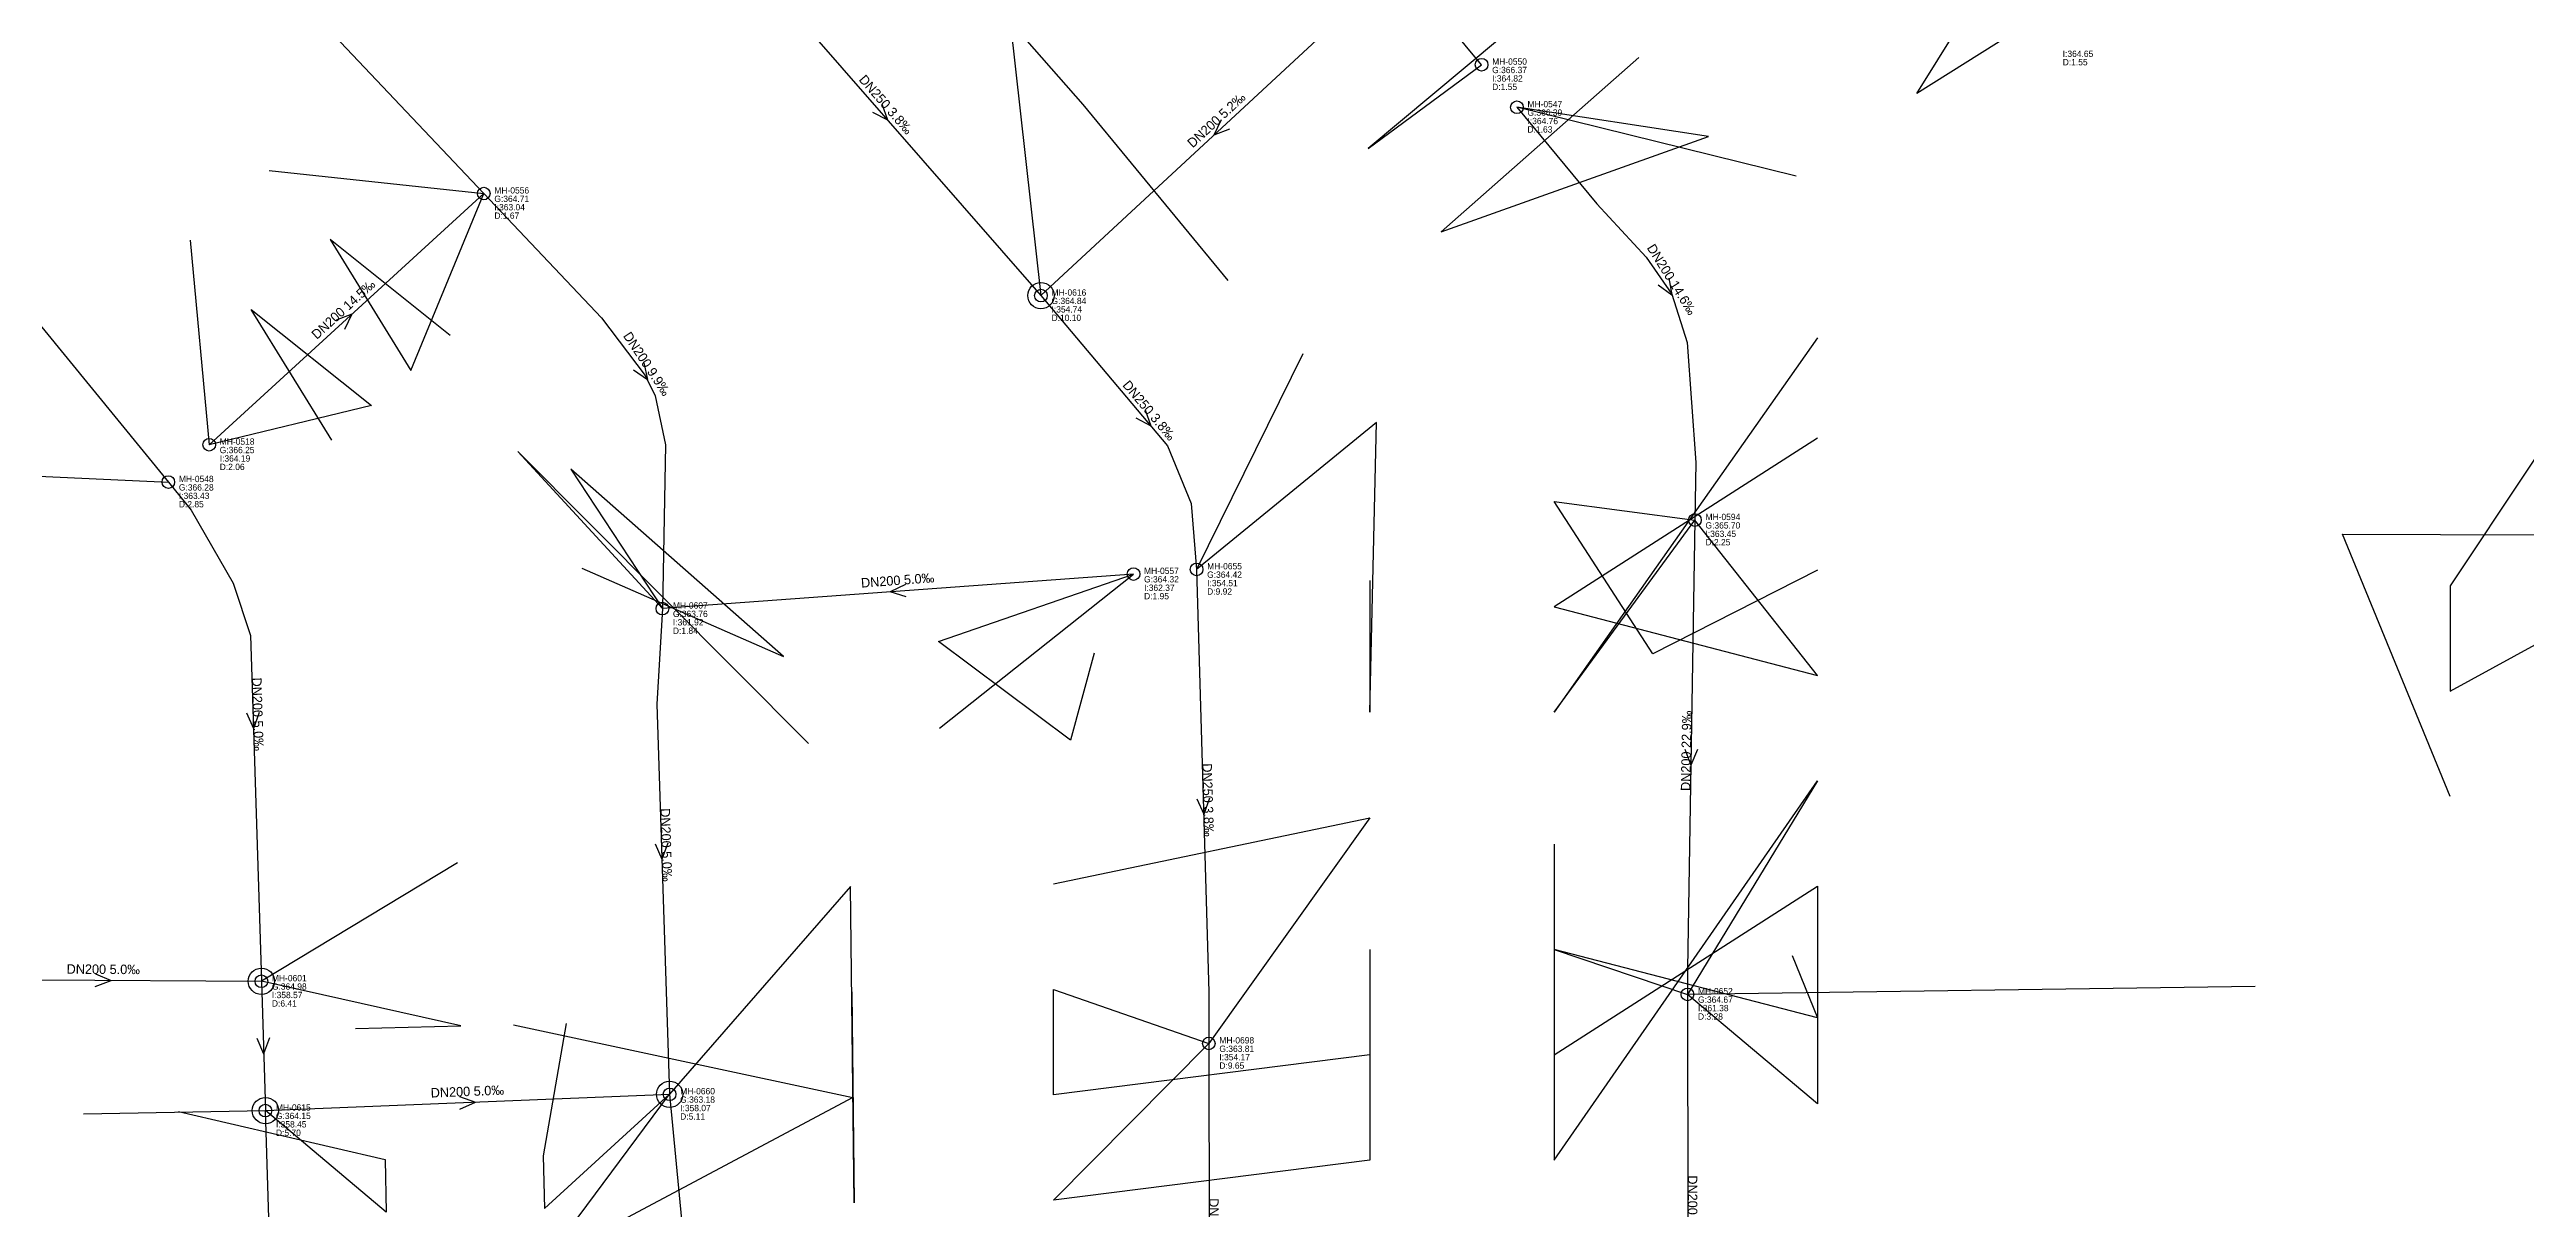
# Model space of a CAD drawing. Header units: metres. Extents: x 449900 to 451990, y 2566732 to 2570847.
# Drawn here: x 450752.2 to 451222.2, y 2569288.6 to 2569508.6 of the extents above; entities that cross this region are included whole.
import ezdxf
from ezdxf.enums import TextEntityAlignment as Align

# ---------------------------------------------------------------- set-up
doc = ezdxf.new("R2010")
doc.units = ezdxf.units.M
for name, color, linetype in [('SEW-DROP', 6, 'Continuous'), ('SEW-LABEL', 2, 'Continuous'), ('SEW-MH', 7, 'Continuous'), ('SEW-MH-LABEL', 8, 'Continuous'), ('SEW-PIPE-DN200', 3, 'Continuous'), ('SEW-PIPE-DN250', 4, 'Continuous'), ('SEW-RIDER', 8, 'Continuous')]:
    doc.layers.add(name, color=color, linetype=linetype)

msp = doc.modelspace()

# ---------------------------------------------------------------- linework, layer by layer
at = {"layer": 'SEW-DROP'}
for centre in [(450940.29, 2569461.95), (450792.36, 2569331.85), (450869.83, 2569310.4), (450793.13, 2569307.31)]:
    msp.add_circle(centre, 2.5, dxfattribs=at)
at = {"layer": 'SEW-LABEL'}
for p, q in [((450908.31, 2569496.76), (450911.19, 2569495.29)), ((450910.12, 2569498.33), (450911.19, 2569495.29)), ((450974.46, 2569495.31), (450973.08, 2569492.39)), ((450976.09, 2569493.55), (450973.08, 2569492.39)), ((451057.4, 2569463.99), (451060.01, 2569462.08)), ((451059.44, 2569465.26), (451060.01, 2569462.08)), ((450806.6, 2569457.37), (450809.62, 2569458.51)), ((450808.22, 2569455.6), (450809.62, 2569458.51)), ((450862.95, 2569447.9), (450865.61, 2569446.07)), ((450864.94, 2569449.23), (450865.61, 2569446.07)), ((450958.26, 2569438.76), (450961.11, 2569437.24)), ((450960.09, 2569440.31), (450961.11, 2569437.24)), ((450914.56, 2569407.16), (450911.66, 2569405.74)), ((450914.74, 2569404.77), (450911.66, 2569405.74)), ((450789.56, 2569382.76), (450790.85, 2569379.8)), ((450791.96, 2569382.84), (450790.85, 2569379.8)), ((451062.45, 2569375.89), (451063.6, 2569372.87)), ((451064.85, 2569375.85), (451063.6, 2569372.87)), ((450969.87, 2569366.5), (450971.16, 2569363.53)), ((450972.27, 2569366.57), (450971.16, 2569363.53)), ((450869.46, 2569358.04), (450868.36, 2569355)), ((450867.06, 2569357.96), (450868.36, 2569355)), ((450760.85, 2569330.85), (450763.86, 2569332.03)), ((450760.86, 2569333.25), (450763.86, 2569332.03)), ((450791.49, 2569321.04), (450792.79, 2569318.08)), ((450793.89, 2569321.12), (450792.79, 2569318.08)), ((450829.93, 2569309.99), (450832.98, 2569308.92)), ((450830.03, 2569307.6), (450832.98, 2569308.92))]:
    msp.add_line(p, q, dxfattribs=at)
at = {"layer": 'SEW-MH'}
for centre in [(451023.9, 2569505.77), (451030.6, 2569497.69), (450834.57, 2569481.33), (450940.29, 2569461.95), (450782.46, 2569433.66), (450774.71, 2569426.57), (451064.38, 2569419.36), (450957.85, 2569409.13), (450969.82, 2569410.01), (450868.45, 2569402.57), (450792.36, 2569331.85), (451062.96, 2569329.37), (450972.14, 2569320.05), (450869.83, 2569310.4), (450793.13, 2569307.31)]:
    msp.add_circle(centre, 1.2, dxfattribs=at)
at = {"layer": 'SEW-PIPE-DN200'}
for points in [[(450767.8, 2569551.92), (450834.57, 2569481.33)], [(451008.06, 2569524.87), (450940.29, 2569461.95)], [(451023.9, 2569505.77), (451008.06, 2569524.87)], [(450712.77, 2569502.36), (450774.71, 2569426.57)], [(451030.6, 2569497.69), (451045.79, 2569479.37), (451055.15, 2569469.27), (451060, 2569462.2), (451062.93, 2569453.04), (451064.56, 2569430.27), (451064.38, 2569419.36)], [(450782.46, 2569433.66), (450834.57, 2569481.33)], [(450834.57, 2569481.33), (450856.91, 2569457.71), (450865.18, 2569446.78), (450867.11, 2569442.92), (450869.04, 2569433.66), (450868.45, 2569402.57)], [(450774.71, 2569426.57), (450779.05, 2569421.26), (450786.99, 2569407.37), (450790.3, 2569397.45), (450792.36, 2569331.85)], [(451064.38, 2569419.36), (451062.95, 2569334.23), (451062.96, 2569329.37)], [(450957.85, 2569409.13), (450868.45, 2569402.57)], [(450868.45, 2569402.57), (450867.4, 2569384.43), (450869.83, 2569310.4)], [(450733.19, 2569336.21), (450739.39, 2569332.96), (450750.2, 2569332.11), (450792.36, 2569331.85)], [(450792.36, 2569331.85), (450793.13, 2569307.31)], [(451062.96, 2569329.37), (451063.11, 2569244.37)], [(450793.13, 2569307.31), (450869.83, 2569310.4)], [(450794.98, 2569248.17), (450793.13, 2569307.31)], [(450869.83, 2569310.4), (450874.49, 2569261.51), (450874.82, 2569234.64)]]:
    msp.add_lwpolyline(points, dxfattribs=at)
at = {"layer": 'SEW-PIPE-DN250'}
for points in [[(450880.12, 2569530.88), (450940.29, 2569461.95)], [(450940.29, 2569461.95), (450964.32, 2569433.43), (450968.77, 2569422.49), (450969.82, 2569410.01)], [(450969.82, 2569410.01), (450972.12, 2569329.81), (450972.14, 2569320.05)], [(450972.14, 2569320.05), (450972.28, 2569245.01)]]:
    msp.add_lwpolyline(points, dxfattribs=at)
at = {"layer": 'SEW-RIDER'}
for points in [[(451145.91, 2569525.09), (451106.45, 2569500.29), (451134.03, 2569544.61), (451132.16, 2569510.45)], [(451039.59, 2569521.02), (451002.35, 2569489.84), (451023.9, 2569505.77)], [(450975.84, 2569464.8), (450948.32, 2569498.2), (450934.43, 2569513.95), (450940.29, 2569461.95)], [(451053.74, 2569507.15), (451016.23, 2569474.09), (451066.97, 2569492.15), (451030.6, 2569497.69)], [(451083.58, 2569484.65), (451030.6, 2569497.69)], [(450793.83, 2569485.71), (450834.57, 2569481.33)], [(450828.21, 2569454.39), (450805.42, 2569472.6), (450820.72, 2569447.76), (450834.57, 2569481.33)], [(450778.85, 2569472.45), (450782.46, 2569433.66)], [(450805.75, 2569434.51), (450790.44, 2569459.35), (450813.24, 2569441.13), (450782.46, 2569433.66)], [(451087.65, 2569453.96), (451037.66, 2569382.89), (451064.38, 2569419.36)], [(450989.98, 2569450.94), (450969.82, 2569410.01)], [(451237.65, 2569451.89), (451207.66, 2569406.89), (451207.66, 2569386.89), (451261.72, 2569416.41)], [(451002.66, 2569407.9), (451002.66, 2569382.89), (451003.97, 2569437.88), (450969.82, 2569410.01)], [(451087.66, 2569434.9), (451037.66, 2569402.89), (451087.66, 2569389.89), (451064.38, 2569419.36)], [(450737.19, 2569413.91), (450730.56, 2569421.4), (450723.93, 2569428.89), (450774.71, 2569426.57)], [(450896.21, 2569376.95), (450841.04, 2569432.35), (450868.45, 2569402.57)], [(450853.15, 2569410.24), (450891.45, 2569393.5), (450851.07, 2569429.01), (450868.45, 2569402.57)], [(451087.66, 2569409.89), (451056.41, 2569394.01), (451037.66, 2569422.9), (451064.38, 2569419.36)], [(451207.66, 2569366.89), (451187.23, 2569416.67), (451261.72, 2569416.41)], [(450950.39, 2569394.1), (450945.89, 2569377.6), (450920.82, 2569396.31), (450957.85, 2569409.13)], [(450921.02, 2569379.91), (450957.85, 2569409.13)], [(451037.66, 2569357.89), (451037.66, 2569297.89), (451087.66, 2569369.89), (451062.96, 2569329.37)], [(450942.66, 2569350.31), (451002.66, 2569362.89), (450972.14, 2569320.05)], [(450829.55, 2569354.34), (450792.36, 2569331.85)], [(450904.37, 2569329.82), (450904.85, 2569289.82), (450904.13, 2569349.82), (450869.83, 2569310.4)], [(451037.66, 2569317.89), (451087.66, 2569349.89), (451087.66, 2569308.61), (451062.96, 2569329.37)], [(451002.66, 2569337.89), (451002.66, 2569297.89), (450942.66, 2569290.3), (450972.14, 2569320.05)], [(451082.82, 2569336.77), (451087.66, 2569324.89), (451037.66, 2569337.89), (451062.96, 2569329.37)], [(450810.23, 2569322.89), (450820.23, 2569323.13), (450830.22, 2569323.37), (450792.36, 2569331.85)], [(451002.66, 2569317.89), (450942.66, 2569310.31), (450942.66, 2569330.31), (450972.14, 2569320.05)], [(451170.66, 2569330.86), (451062.96, 2569329.37)], [(450840.22, 2569323.61), (450904.61, 2569309.82), (450846.3, 2569278.73), (450869.83, 2569310.4)], [(450850.22, 2569323.85), (450845.82, 2569298.73), (450846.06, 2569288.73), (450869.83, 2569310.4)], [(450758.64, 2569306.71), (450793.13, 2569307.31)], [(450776.63, 2569307.16), (450815.83, 2569298.01), (450816.07, 2569288.01), (450793.13, 2569307.31)]]:
    msp.add_lwpolyline(points, dxfattribs=at)

# ---------------------------------------------------------------- texts
at = {"layer": 'SEW-LABEL'}
for s, rotation, p in [('DN250 3.8‰', -48.8821, (450910.2, 2569497.62)), ('DN200 5.2‰', 42.8709, (450974.18, 2569494.61)), ('DN200 14.6‰', -58.064, (451059.22, 2569464.55)), ('DN200 14.5‰', 42.4499, (450808.52, 2569458.69)), ('DN200 9.9‰', -56.3826, (450864.78, 2569448.52)), ('DN250 3.8‰', -49.8894, (450960.14, 2569439.59)), ('DN200 5.0‰', 4.1989, (450913.15, 2569407.05)), ('DN200 5.0‰', -88.2025, (450790.8, 2569382.5)), ('DN200 22.9‰', 89.036, (451063.62, 2569375.57)), ('DN250 3.8‰', -88.3559, (450971.11, 2569366.23)), ('DN200 5.0‰', -88.1168, (450868.31, 2569357.7)), ('DN200 5.0‰', -0.3589, (450762.36, 2569333.24)), ('DN200 5.0‰', 2.3117, (450831.48, 2569310.06)), ('DN200 5.0‰', -89.8945, (451063.04, 2569288.07)), ('DN250 3.8‰', -89.8976, (450972.21, 2569283.73))]:
    msp.add_text(s, height=1.8, rotation=rotation, dxfattribs=at).set_placement(p, align=Align.CENTER)
at = {"layer": 'SEW-MH-LABEL'}
for s, p in [('I:364.65', (451134.16, 2569507.25)), ('G:366.37', (451025.9, 2569504.17)), ('MH-0550', (451025.9, 2569505.77)), ('I:364.82', (451025.9, 2569502.57)), ('D:1.55', (451134.16, 2569505.65)), ('D:1.55', (451025.9, 2569500.97)), ('G:366.39', (451032.6, 2569496.09)), ('MH-0547', (451032.6, 2569497.69)), ('I:364.76', (451032.6, 2569494.49)), ('D:1.63', (451032.6, 2569492.89)), ('G:364.71', (450836.57, 2569479.73)), ('MH-0556', (450836.57, 2569481.33)), ('D:1.67', (450836.57, 2569476.53)), ('I:363.04', (450836.57, 2569478.13)), ('G:364.84', (450942.29, 2569460.35)), ('MH-0616', (450942.29, 2569461.95)), ('D:10.10', (450942.29, 2569457.15)), ('I:354.74', (450942.29, 2569458.75)), ('G:366.25', (450784.46, 2569432.06)), ('MH-0518', (450784.46, 2569433.66)), ('D:2.06', (450784.46, 2569428.86)), ('I:364.19', (450784.46, 2569430.46)), ('G:366.28', (450776.71, 2569424.97)), ('MH-0548', (450776.71, 2569426.57)), ('I:363.43', (450776.71, 2569423.37)), ('D:2.85', (450776.71, 2569421.77)), ('MH-0594', (451066.38, 2569419.36)), ('G:365.70', (451066.38, 2569417.76)), ('D:2.25', (451066.38, 2569414.56)), ('I:363.45', (451066.38, 2569416.16)), ('MH-0557', (450959.85, 2569409.13)), ('MH-0655', (450971.82, 2569410.01)), ('G:364.32', (450959.85, 2569407.53)), ('D:1.95', (450959.85, 2569404.33)), ('I:362.37', (450959.85, 2569405.93)), ('G:364.42', (450971.82, 2569408.41)), ('D:9.92', (450971.82, 2569405.21)), ('I:354.51', (450971.82, 2569406.81)), ('G:363.76', (450870.45, 2569400.97)), ('MH-0607', (450870.45, 2569402.57)), ('I:361.92', (450870.45, 2569399.37)), ('D:1.84', (450870.45, 2569397.77)), ('G:364.98', (450794.36, 2569330.25)), ('MH-0601', (450794.36, 2569331.85)), ('I:358.57', (450794.36, 2569328.65)), ('MH-0652', (451064.96, 2569329.37)), ('D:6.41', (450794.36, 2569327.05)), ('G:364.67', (451064.96, 2569327.77)), ('D:3.28', (451064.96, 2569324.57)), ('I:361.38', (451064.96, 2569326.17)), ('MH-0698', (450974.14, 2569320.05)), ('G:363.81', (450974.14, 2569318.45)), ('D:9.65', (450974.14, 2569315.25)), ('I:354.17', (450974.14, 2569316.85)), ('MH-0660', (450871.83, 2569310.4)), ('G:364.15', (450795.13, 2569305.71)), ('MH-0615', (450795.13, 2569307.31)), ('G:363.18', (450871.83, 2569308.8)), ('D:5.11', (450871.83, 2569305.6)), ('I:358.07', (450871.83, 2569307.2)), ('D:5.70', (450795.13, 2569302.51)), ('I:358.45', (450795.13, 2569304.11))]:
    msp.add_text(s, height=1.2, dxfattribs=at).set_placement(p)

doc.saveas('drawing.dxf')
